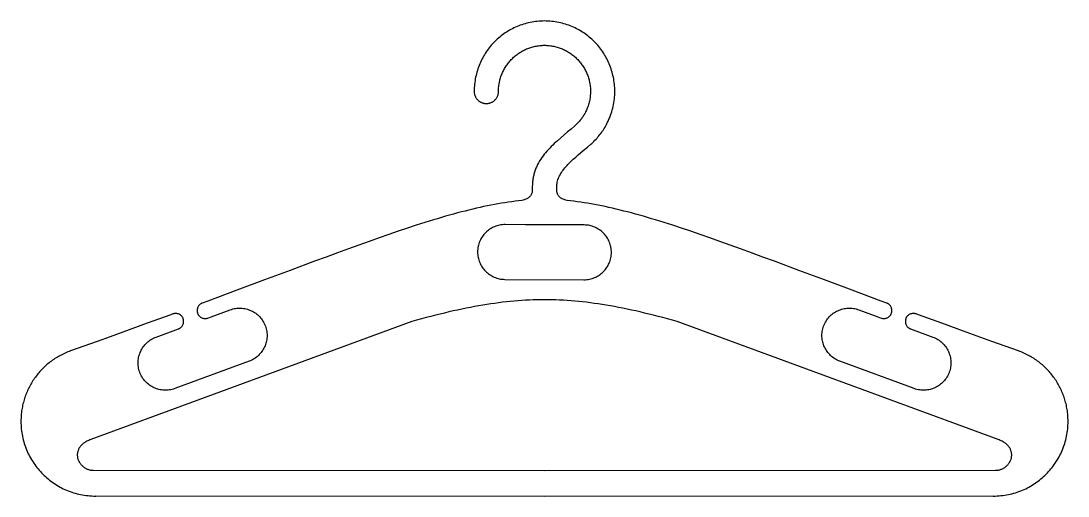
# Model space of a CAD drawing. Extents: x 27 to 2943, y 104 to 2866.
# Drawn here: x 528.3 to 928.3, y 950.3 to 1131.7 of the extents above; entities that cross this region are included whole.
import ezdxf

# ---------------------------------------------------------------- set-up
doc = ezdxf.new("R2010")
doc.units = 0
doc.layers.add('IMPORT_-_HANGER_PACK_EPS', color=18, linetype='CONTINUOUS')

msp = doc.modelspace()

# ---------------------------------------------------------------- linework, layer by layer
at = {"layer": 'IMPORT_-_HANGER_PACK_EPS'}
for points in [[(701.47, 1104.84), (701.47, 1104.6), (701.49, 1104.36), (701.52, 1104.13), (701.56, 1103.9), (701.61, 1103.67), (701.68, 1103.45), (701.75, 1103.24), (701.83, 1103.03), (701.93, 1102.82), (702.03, 1102.62), (702.14, 1102.42), (702.26, 1102.23), (702.39, 1102.05), (702.53, 1101.87), (702.68, 1101.71), (702.83, 1101.54), (702.99, 1101.39), (703.16, 1101.24), (703.34, 1101.1), (703.52, 1100.97), (703.71, 1100.85), (703.91, 1100.74), (704.11, 1100.64), (704.31, 1100.54), (704.53, 1100.46), (704.74, 1100.39), (704.96, 1100.32), (705.19, 1100.27), (705.42, 1100.23), (705.65, 1100.2), (705.89, 1100.18), (706.13, 1100.18), (706.37, 1100.18), (706.6, 1100.2), (706.84, 1100.23), (707.07, 1100.27), (707.29, 1100.32), (707.51, 1100.39), (707.73, 1100.46), (707.94, 1100.54), (708.15, 1100.64), (708.35, 1100.74), (708.55, 1100.85), (708.73, 1100.97), (708.92, 1101.1), (709.09, 1101.24), (709.26, 1101.39), (709.42, 1101.54), (709.58, 1101.71), (709.72, 1101.87), (709.86, 1102.05), (709.99, 1102.23), (710.11, 1102.42), (710.23, 1102.62), (710.33, 1102.82), (710.42, 1103.03), (710.51, 1103.24), (710.58, 1103.45), (710.64, 1103.67), (710.69, 1103.9), (710.74, 1104.13), (710.77, 1104.36), (710.78, 1104.6), (710.79, 1104.84), (710.79, 1104.84), (710.77, 1104.84), (710.78, 1105.29), (710.79, 1105.74), (710.82, 1106.19), (710.86, 1106.63), (710.91, 1107.07), (710.97, 1107.51), (711.05, 1107.94), (711.13, 1108.37), (711.22, 1108.79), (711.33, 1109.22), (711.44, 1109.63), (711.56, 1110.05), (711.7, 1110.46), (711.84, 1110.86), (711.99, 1111.26), (712.16, 1111.66), (712.33, 1112.05), (712.51, 1112.44), (712.7, 1112.82), (712.9, 1113.19), (713.1, 1113.56), (713.32, 1113.93), (713.55, 1114.29), (713.78, 1114.64), (714.02, 1114.99), (714.27, 1115.33), (714.53, 1115.67), (714.79, 1116), (715.07, 1116.32), (715.35, 1116.63), (715.63, 1116.94), (715.93, 1117.25), (716.23, 1117.54), (716.54, 1117.83), (716.86, 1118.11), (717.18, 1118.38), (717.51, 1118.65), (717.84, 1118.9), (718.18, 1119.15), (718.53, 1119.4), (718.89, 1119.63), (719.24, 1119.85), (719.61, 1120.07), (719.98, 1120.28), (720.36, 1120.48), (720.74, 1120.67), (721.12, 1120.85), (721.51, 1121.02), (721.91, 1121.18), (722.31, 1121.33), (722.72, 1121.48), (723.13, 1121.61), (723.54, 1121.73), (723.96, 1121.85), (724.38, 1121.95), (724.81, 1122.05), (725.23, 1122.13), (725.67, 1122.2), (726.1, 1122.26), (726.54, 1122.31), (726.99, 1122.35), (727.43, 1122.38), (727.88, 1122.4), (728.33, 1122.4), (728.33, 1122.39), (728.34, 1122.39), (728.34, 1122.39), (728.34, 1122.4), (728.79, 1122.4), (729.24, 1122.38), (729.68, 1122.35), (730.13, 1122.31), (730.57, 1122.26), (731, 1122.2), (731.44, 1122.13), (731.86, 1122.05), (732.29, 1121.95), (732.71, 1121.85), (733.13, 1121.74), (733.54, 1121.61), (733.95, 1121.48), (734.36, 1121.33), (734.76, 1121.18), (735.16, 1121.02), (735.55, 1120.85), (735.93, 1120.67), (736.31, 1120.48), (736.69, 1120.28), (737.06, 1120.07), (737.43, 1119.85), (737.78, 1119.63), (738.14, 1119.4), (738.49, 1119.15), (738.83, 1118.9), (739.16, 1118.65), (739.49, 1118.38), (739.81, 1118.11), (740.13, 1117.83), (740.44, 1117.54), (740.74, 1117.25), (741.04, 1116.94), (741.32, 1116.63), (741.6, 1116.32), (741.88, 1116), (742.14, 1115.67), (742.4, 1115.33), (742.65, 1114.99), (742.89, 1114.64), (743.12, 1114.29), (743.35, 1113.93), (743.57, 1113.56), (743.77, 1113.19), (743.97, 1112.82), (744.16, 1112.44), (744.34, 1112.05), (744.51, 1111.66), (744.68, 1111.26), (744.83, 1110.86), (744.97, 1110.46), (745.11, 1110.05), (745.23, 1109.63), (745.34, 1109.22), (745.45, 1108.79), (745.54, 1108.37), (745.62, 1107.94), (745.7, 1107.51), (745.76, 1107.07), (745.81, 1106.63), (745.85, 1106.19), (745.88, 1105.74), (745.89, 1105.29), (745.9, 1104.84), (745.88, 1104.84), (745.88, 1104.84), (745.88, 1104.84), (745.9, 1104.84), (745.89, 1104.36), (745.87, 1103.88), (745.84, 1103.41), (745.8, 1102.94), (745.74, 1102.47), (745.67, 1102.01), (745.59, 1101.55), (745.49, 1101.1), (745.39, 1100.65), (745.27, 1100.2), (745.14, 1099.76), (745, 1099.32), (744.85, 1098.88), (744.69, 1098.45), (744.52, 1098.03), (744.34, 1097.61), (744.06, 1097.01), (743.82, 1096.55), (743.65, 1096.23), (743.46, 1095.91), (743.27, 1095.59), (743.07, 1095.28), (742.86, 1094.97), (742.65, 1094.66), (742.43, 1094.36), (742.2, 1094.07), (741.97, 1093.78), (741.73, 1093.49), (741.49, 1093.21), (741.24, 1092.93), (740.98, 1092.66), (740.72, 1092.4), (740.45, 1092.13), (740.17, 1091.88), (740.17, 1091.88), (740.17, 1091.88), (739.98, 1091.7), (738.47, 1090.4), (737.18, 1089.31), (735.87, 1088.2), (734.58, 1087.1), (733.31, 1085.99), (732.7, 1085.44), (732.09, 1084.88), (731.5, 1084.31), (730.92, 1083.74), (730.36, 1083.17), (729.81, 1082.59), (729.27, 1082), (728.76, 1081.4), (728.26, 1080.8), (727.78, 1080.18), (727.32, 1079.55), (726.89, 1078.91), (726.48, 1078.26), (726.09, 1077.59), (725.72, 1076.91), (725.55, 1076.56), (725.38, 1076.21), (725.23, 1075.86), (725.07, 1075.5), (724.93, 1075.14), (724.79, 1074.77), (724.66, 1074.4), (724.54, 1074.02), (724.42, 1073.64), (724.32, 1073.25), (724.22, 1072.86), (724.12, 1072.46), (724.04, 1072.06), (723.96, 1071.65), (723.9, 1071.24), (723.84, 1070.82), (723.79, 1070.4), (723.75, 1069.97), (723.72, 1069.53), (723.69, 1069.09), (723.68, 1068.64), (723.67, 1068.19), (723.67, 1067.35), (723.67, 1067.05), (723.64, 1066.76), (723.61, 1066.49), (723.56, 1066.23), (723.49, 1065.99), (723.42, 1065.76), (723.33, 1065.55), (723.24, 1065.35), (723.13, 1065.16), (723.02, 1064.98), (722.89, 1064.82), (722.76, 1064.66), (722.63, 1064.52), (722.48, 1064.39), (722.33, 1064.27), (722.18, 1064.15), (722.02, 1064.05), (721.86, 1063.95), (721.53, 1063.78), (721.2, 1063.63), (720.87, 1063.51), (720.54, 1063.41), (720.23, 1063.32), (719.67, 1063.17), (718.38, 1063.02), (717.09, 1062.87), (715.8, 1062.7), (714.49, 1062.51), (713.18, 1062.31), (711.86, 1062.09), (710.52, 1061.86), (709.18, 1061.62), (707.83, 1061.36), (706.47, 1061.09), (705.09, 1060.8), (703.71, 1060.5), (702.31, 1060.18), (700.9, 1059.85), (699.47, 1059.5), (698.03, 1059.14), (696.57, 1058.77), (695.1, 1058.38), (693.61, 1057.98), (692.1, 1057.56), (690.58, 1057.12), (689.04, 1056.68), (687.47, 1056.21), (685.89, 1055.74), (684.29, 1055.25), (682.67, 1054.74), (679.36, 1053.68), (675.96, 1052.57), (672.47, 1051.4), (668.88, 1050.17), (665.18, 1048.88), (661.37, 1047.53), (657.45, 1046.13), (653.4, 1044.67), (649.24, 1043.15), (644.94, 1041.57), (640.51, 1039.93), (631.24, 1036.48), (621.36, 1032.8), (610.86, 1028.88), (599.68, 1024.73), (597.62, 1023.98), (597.48, 1023.92), (597.34, 1023.86), (597.2, 1023.79), (597.07, 1023.71), (596.82, 1023.54), (596.6, 1023.35), (596.39, 1023.13), (596.21, 1022.9), (596.05, 1022.66), (595.91, 1022.4), (595.8, 1022.13), (595.72, 1021.85), (595.66, 1021.56), (595.63, 1021.27), (595.63, 1020.97), (595.64, 1020.82), (595.66, 1020.67), (595.69, 1020.52), (595.72, 1020.37), (595.76, 1020.22), (595.81, 1020.07), (595.87, 1019.93), (595.94, 1019.79), (596.01, 1019.65), (596.08, 1019.52), (596.25, 1019.27), (596.45, 1019.05), (596.66, 1018.84), (596.89, 1018.66), (597.13, 1018.5), (597.39, 1018.37), (597.66, 1018.25), (597.95, 1018.17), (598.23, 1018.11), (598.53, 1018.08), (598.82, 1018.08), (598.97, 1018.1), (599.12, 1018.11), (599.27, 1018.14), (599.42, 1018.17), (599.57, 1018.22), (599.72, 1018.27), (600.99, 1018.73), (600.99, 1018.73), (608.29, 1021.41), (608.79, 1021.58), (609.3, 1021.73), (609.82, 1021.85), (610.33, 1021.94), (610.84, 1022), (611.36, 1022.04), (611.87, 1022.05), (612.38, 1022.04), (612.89, 1022), (613.39, 1021.94), (613.89, 1021.85), (614.38, 1021.74), (614.87, 1021.61), (615.35, 1021.46), (615.82, 1021.28), (616.28, 1021.08), (616.73, 1020.86), (617.17, 1020.61), (617.6, 1020.35), (618.01, 1020.07), (618.42, 1019.76), (618.81, 1019.44), (619.18, 1019.1), (619.54, 1018.73), (619.88, 1018.35), (620.2, 1017.96), (620.5, 1017.54), (620.79, 1017.11), (621.05, 1016.66), (621.29, 1016.19), (621.51, 1015.71), (621.71, 1015.21), (621.88, 1014.7), (622.03, 1014.19), (622.15, 1013.68), (622.24, 1013.16), (622.3, 1012.65), (622.34, 1012.14), (622.35, 1011.62), (622.34, 1011.11), (622.3, 1010.61), (622.24, 1010.1), (622.16, 1009.6), (622.05, 1009.11), (621.91, 1008.63), (621.76, 1008.15), (621.58, 1007.68), (621.38, 1007.22), (621.16, 1006.76), (620.92, 1006.32), (620.65, 1005.9), (620.37, 1005.48), (620.06, 1005.08), (619.74, 1004.69), (619.4, 1004.32), (619.04, 1003.96), (618.66, 1003.62), (618.26, 1003.3), (617.84, 1002.99), (617.41, 1002.71), (616.96, 1002.44), (616.49, 1002.2), (616.01, 1001.98), (615.51, 1001.78), (587.16, 991.35), (586.65, 991.17), (586.14, 991.03), (585.63, 990.91), (585.12, 990.82), (584.6, 990.76), (584.09, 990.72), (583.58, 990.71), (583.07, 990.72), (582.56, 990.76), (582.06, 990.82), (581.56, 990.9), (581.07, 991.01), (580.58, 991.15), (580.1, 991.3), (579.63, 991.48), (579.17, 991.68), (578.72, 991.9), (578.28, 992.14), (577.85, 992.41), (577.43, 992.69), (577.03, 992.99), (576.64, 993.32), (576.27, 993.66), (575.91, 994.02), (575.57, 994.4), (575.25, 994.8), (574.95, 995.22), (574.66, 995.65), (574.4, 996.1), (574.15, 996.57), (573.93, 997.05), (573.73, 997.55), (573.56, 998.06), (573.42, 998.57), (573.3, 999.08), (573.21, 999.59), (573.15, 1000.11), (573.11, 1000.62), (573.09, 1001.13), (573.11, 1001.64), (573.14, 1002.15), (573.21, 1002.65), (573.29, 1003.15), (573.4, 1003.65), (573.53, 1004.13), (573.69, 1004.61), (573.87, 1005.08), (574.07, 1005.54), (574.29, 1005.99), (574.53, 1006.43), (574.79, 1006.86), (575.08, 1007.28), (575.38, 1007.68), (575.71, 1008.07), (576.05, 1008.44), (576.41, 1008.8), (576.79, 1009.14), (577.19, 1009.46), (577.61, 1009.77), (578.04, 1010.05), (578.49, 1010.31), (578.96, 1010.56), (579.44, 1010.78), (579.94, 1010.98), (588.5, 1014.12), (588.65, 1014.18), (588.79, 1014.24), (588.92, 1014.31), (589.06, 1014.39), (589.3, 1014.56), (589.53, 1014.75), (589.73, 1014.97), (589.92, 1015.2), (590.08, 1015.44), (590.21, 1015.7), (590.32, 1015.97), (590.41, 1016.25), (590.46, 1016.54), (590.49, 1016.83), (590.49, 1017.13), (590.48, 1017.28), (590.46, 1017.43), (590.44, 1017.58), (590.4, 1017.73), (590.36, 1017.88), (590.31, 1018.03), (590.25, 1018.17), (590.19, 1018.31), (590.12, 1018.45), (590.04, 1018.58), (589.87, 1018.82), (589.68, 1019.05), (589.47, 1019.26), (589.24, 1019.44), (588.99, 1019.6), (588.73, 1019.73), (588.46, 1019.84), (588.18, 1019.93), (587.89, 1019.99), (587.6, 1020.01), (587.3, 1020.01), (587.15, 1020), (587, 1019.98), (586.85, 1019.96), (586.7, 1019.92), (586.55, 1019.88), (586.41, 1019.83), (585.53, 1019.51), (585.53, 1019.52), (576.57, 1016.25), (567.21, 1012.86), (562.38, 1011.12), (557.45, 1009.36), (552.41, 1007.56), (547.26, 1005.73), (547.23, 1005.7), (546.71, 1005.51), (546.19, 1005.31), (545.68, 1005.09), (545.17, 1004.87), (544.67, 1004.64), (544.17, 1004.4), (543.68, 1004.14), (543.2, 1003.89), (542.72, 1003.62), (542.24, 1003.34), (541.77, 1003.05), (541.31, 1002.76), (540.86, 1002.46), (540.41, 1002.15), (539.96, 1001.83), (539.53, 1001.5), (539.1, 1001.16), (538.67, 1000.82), (538.26, 1000.47), (537.85, 1000.11), (537.45, 999.74), (537.05, 999.37), (536.66, 998.99), (536.28, 998.6), (535.91, 998.21), (535.55, 997.8), (535.19, 997.39), (534.84, 996.98), (534.5, 996.56), (534.17, 996.13), (533.84, 995.69), (533.52, 995.25), (533.22, 994.81), (532.93, 994.37), (532.64, 993.91), (532.36, 993.46), (532.09, 993), (531.83, 992.53), (531.58, 992.06), (531.33, 991.58), (531.1, 991.1), (530.87, 990.61), (530.65, 990.12), (530.45, 989.62), (530.25, 989.12), (530.06, 988.61), (529.87, 988.1), (529.7, 987.59), (529.54, 987.07), (529.39, 986.55), (529.25, 986.02), (529.11, 985.49), (528.99, 984.95), (528.88, 984.42), (528.78, 983.87), (528.69, 983.33), (528.6, 982.78), (528.53, 982.23), (528.47, 981.67), (528.42, 981.12), (528.38, 980.56), (528.36, 979.99), (528.34, 979.43), (528.33, 978.86), (528.34, 978.12), (528.37, 977.39), (528.42, 976.66), (528.48, 975.94), (528.56, 975.22), (528.66, 974.51), (528.78, 973.8), (528.92, 973.1), (529.07, 972.41), (529.23, 971.72), (529.42, 971.04), (529.62, 970.37), (529.84, 969.7), (530.07, 969.04), (530.32, 968.39), (530.58, 967.74), (530.86, 967.11), (531.15, 966.48), (531.46, 965.86), (531.78, 965.25), (532.12, 964.64), (532.47, 964.05), (532.83, 963.47), (533.21, 962.89), (533.6, 962.33), (534.01, 961.77), (534.43, 961.23), (534.86, 960.69), (535.3, 960.17), (535.75, 959.66), (536.22, 959.15), (536.7, 958.66), (537.19, 958.19), (537.69, 957.72), (538.21, 957.26), (538.73, 956.82), (539.26, 956.39), (539.81, 955.97), (540.36, 955.57), (540.93, 955.18), (541.5, 954.8), (542.09, 954.43), (542.68, 954.08), (543.28, 953.75), (543.89, 953.42), (544.51, 953.11), (545.14, 952.82), (545.78, 952.54), (546.42, 952.28), (547.08, 952.03), (547.74, 951.8), (548.4, 951.58), (549.08, 951.38), (549.76, 951.2), (550.44, 951.03), (551.14, 950.88), (551.84, 950.74), (552.54, 950.63), (553.26, 950.53), (553.97, 950.45), (554.7, 950.38), (555.42, 950.34), (556.16, 950.31), (556.89, 950.3), (556.95, 950.32), (728.33, 950.3), (899.72, 950.32), (899.78, 950.3), (900.51, 950.31), (901.25, 950.34), (901.97, 950.38), (902.7, 950.45), (903.41, 950.53), (904.12, 950.63), (904.83, 950.74), (905.53, 950.88), (906.22, 951.03), (906.91, 951.2), (907.59, 951.38), (908.27, 951.58), (908.93, 951.8), (909.59, 952.03), (910.25, 952.28), (910.89, 952.54), (911.53, 952.82), (912.16, 953.11), (912.78, 953.42), (913.39, 953.75), (913.99, 954.08), (914.58, 954.43), (915.17, 954.8), (915.74, 955.18), (916.31, 955.57), (916.86, 955.97), (917.41, 956.39), (917.94, 956.82), (918.46, 957.26), (918.98, 957.72), (919.48, 958.19), (919.97, 958.66), (920.45, 959.15), (920.91, 959.66), (921.37, 960.17), (921.81, 960.69), (922.24, 961.23), (922.66, 961.77), (923.06, 962.33), (923.46, 962.89), (923.83, 963.47), (924.2, 964.05), (924.55, 964.64), (924.89, 965.25), (925.21, 965.86), (925.52, 966.48), (925.81, 967.11), (926.09, 967.74), (926.35, 968.39), (926.6, 969.04), (926.83, 969.7), (927.05, 970.37), (927.25, 971.04), (927.44, 971.72), (927.6, 972.41), (927.75, 973.1), (927.89, 973.8), (928.01, 974.51), (928.11, 975.22), (928.19, 975.94), (928.25, 976.66), (928.3, 977.39), (928.33, 978.12), (928.33, 978.86), (928.33, 979.43), (928.31, 979.99), (928.28, 980.56), (928.25, 981.12), (928.2, 981.67), (928.14, 982.23), (928.07, 982.78), (927.98, 983.33), (927.89, 983.87), (927.79, 984.42), (927.68, 984.95), (927.55, 985.49), (927.42, 986.02), (927.28, 986.55), (927.13, 987.07), (926.97, 987.59), (926.79, 988.1), (926.61, 988.61), (926.42, 989.12), (926.22, 989.62), (926.02, 990.12), (925.8, 990.61), (925.57, 991.1), (925.34, 991.58), (925.09, 992.06), (924.84, 992.53), (924.58, 993), (924.31, 993.46), (924.03, 993.91), (923.74, 994.37), (923.45, 994.81), (923.14, 995.25), (922.83, 995.69), (922.5, 996.13), (922.17, 996.56), (921.83, 996.98), (921.48, 997.39), (921.12, 997.8), (920.76, 998.21), (920.38, 998.6), (920, 998.99), (919.62, 999.37), (919.22, 999.74), (918.82, 1000.11), (918.41, 1000.47), (917.99, 1000.82), (917.57, 1001.16), (917.14, 1001.5), (916.71, 1001.83), (916.26, 1002.15), (915.81, 1002.46), (915.36, 1002.76), (914.9, 1003.05), (914.43, 1003.34), (913.95, 1003.62), (913.47, 1003.89), (912.99, 1004.14), (912.5, 1004.4), (912, 1004.64), (911.5, 1004.87), (910.99, 1005.09), (910.48, 1005.31), (909.96, 1005.51), (909.44, 1005.7), (909.41, 1005.73), (904.26, 1007.56), (899.22, 1009.36), (889.46, 1012.86), (880.1, 1016.25), (871.14, 1019.52), (871.14, 1019.51), (870.26, 1019.83), (870.12, 1019.88), (869.97, 1019.92), (869.82, 1019.96), (869.67, 1019.98), (869.37, 1020.01), (869.07, 1020.01), (868.78, 1019.99), (868.49, 1019.93), (868.21, 1019.84), (867.94, 1019.73), (867.68, 1019.6), (867.43, 1019.44), (867.2, 1019.26), (866.99, 1019.05), (866.8, 1018.82), (866.71, 1018.7), (866.63, 1018.58), (866.55, 1018.45), (866.48, 1018.31), (866.42, 1018.17), (866.36, 1018.03), (866.31, 1017.88), (866.27, 1017.73), (866.23, 1017.58), (866.21, 1017.43), (866.18, 1017.13), (866.18, 1016.83), (866.21, 1016.54), (866.26, 1016.25), (866.35, 1015.97), (866.46, 1015.7), (866.59, 1015.44), (866.75, 1015.2), (866.93, 1014.97), (867.14, 1014.75), (867.37, 1014.56), (867.49, 1014.47), (867.61, 1014.39), (867.75, 1014.31), (867.88, 1014.24), (868.02, 1014.18), (868.17, 1014.12), (876.73, 1010.98), (877.23, 1010.78), (877.71, 1010.56), (878.18, 1010.31), (878.63, 1010.05), (879.06, 1009.77), (879.48, 1009.46), (879.88, 1009.14), (880.26, 1008.8), (880.62, 1008.44), (880.96, 1008.07), (881.29, 1007.68), (881.59, 1007.28), (881.88, 1006.86), (882.14, 1006.43), (882.38, 1005.99), (882.6, 1005.54), (882.8, 1005.08), (882.98, 1004.61), (883.14, 1004.13), (883.27, 1003.65), (883.38, 1003.15), (883.46, 1002.65), (883.53, 1002.15), (883.56, 1001.64), (883.58, 1001.13), (883.56, 1000.62), (883.52, 1000.11), (883.46, 999.59), (883.37, 999.08), (883.25, 998.57), (883.11, 998.06), (882.93, 997.55), (882.74, 997.05), (882.52, 996.57), (882.27, 996.1), (882.01, 995.65), (881.72, 995.22), (881.42, 994.8), (881.1, 994.4), (880.76, 994.02), (880.4, 993.66), (880.03, 993.32), (879.64, 992.99), (879.24, 992.69), (878.82, 992.41), (878.39, 992.14), (877.95, 991.9), (877.5, 991.68), (877.04, 991.48), (876.57, 991.3), (876.09, 991.15), (875.6, 991.01), (875.11, 990.9), (874.61, 990.82), (874.11, 990.76), (873.6, 990.72), (873.09, 990.71), (872.58, 990.72), (872.07, 990.76), (871.55, 990.82), (871.04, 990.91), (870.53, 991.03), (870.02, 991.17), (869.51, 991.35), (841.16, 1001.78), (840.66, 1001.98), (840.18, 1002.2), (839.71, 1002.44), (839.26, 1002.71), (838.83, 1002.99), (838.41, 1003.3), (838.01, 1003.62), (837.63, 1003.96), (837.27, 1004.32), (836.93, 1004.69), (836.6, 1005.08), (836.3, 1005.48), (836.02, 1005.9), (835.75, 1006.32), (835.51, 1006.76), (835.29, 1007.22), (835.09, 1007.68), (834.91, 1008.15), (834.76, 1008.63), (834.62, 1009.11), (834.51, 1009.6), (834.43, 1010.1), (834.37, 1010.61), (834.33, 1011.11), (834.32, 1011.62), (834.33, 1012.14), (834.37, 1012.65), (834.43, 1013.16), (834.52, 1013.68), (834.64, 1014.19), (834.78, 1014.7), (834.96, 1015.21), (835.15, 1015.71), (835.38, 1016.19), (835.62, 1016.66), (835.88, 1017.11), (836.17, 1017.54), (836.47, 1017.96), (836.79, 1018.35), (837.13, 1018.73), (837.49, 1019.1), (837.86, 1019.44), (838.25, 1019.76), (838.66, 1020.07), (839.07, 1020.35), (839.5, 1020.61), (839.94, 1020.86), (840.39, 1021.08), (840.85, 1021.28), (841.32, 1021.46), (841.8, 1021.61), (842.29, 1021.74), (842.78, 1021.85), (843.28, 1021.94), (843.78, 1022), (844.29, 1022.04), (844.8, 1022.05), (845.31, 1022.04), (845.82, 1022), (846.34, 1021.94), (846.85, 1021.85), (847.37, 1021.73), (847.88, 1021.58), (848.38, 1021.41), (855.68, 1018.73), (855.68, 1018.73), (856.95, 1018.27), (857.1, 1018.22), (857.25, 1018.17), (857.4, 1018.14), (857.55, 1018.11), (857.84, 1018.08), (858.14, 1018.08), (858.44, 1018.11), (858.72, 1018.17), (859, 1018.25), (859.28, 1018.37), (859.53, 1018.5), (859.78, 1018.66), (860.01, 1018.84), (860.22, 1019.05), (860.41, 1019.27), (860.5, 1019.4), (860.59, 1019.52), (860.66, 1019.65), (860.73, 1019.79), (860.8, 1019.93), (860.85, 1020.07), (860.9, 1020.22), (860.95, 1020.37), (860.98, 1020.52), (861.01, 1020.67), (861.04, 1020.97), (861.04, 1021.27), (861.01, 1021.56), (860.95, 1021.85), (860.87, 1022.13), (860.76, 1022.4), (860.62, 1022.66), (860.46, 1022.9), (860.28, 1023.13), (860.07, 1023.35), (859.85, 1023.54), (859.73, 1023.63), (859.6, 1023.71), (859.47, 1023.79), (859.33, 1023.86), (859.19, 1023.92), (859.05, 1023.98), (856.99, 1024.73), (845.81, 1028.88), (835.31, 1032.8), (825.43, 1036.48), (816.16, 1039.93), (811.73, 1041.57), (807.43, 1043.15), (803.26, 1044.67), (799.22, 1046.13), (795.3, 1047.53), (791.49, 1048.88), (787.79, 1050.17), (784.2, 1051.4), (780.71, 1052.57), (777.31, 1053.68), (774, 1054.74), (772.38, 1055.25), (770.78, 1055.74), (769.2, 1056.21), (767.63, 1056.68), (766.09, 1057.12), (764.57, 1057.56), (763.06, 1057.98), (761.57, 1058.38), (760.1, 1058.77), (758.64, 1059.14), (757.2, 1059.5), (755.77, 1059.85), (754.36, 1060.18), (752.96, 1060.5), (751.57, 1060.8), (750.2, 1061.09), (748.84, 1061.36), (747.49, 1061.62), (746.15, 1061.86), (744.81, 1062.09), (743.49, 1062.31), (742.18, 1062.51), (740.87, 1062.7), (739.58, 1062.87), (738.29, 1063.02), (737, 1063.17), (736.44, 1063.32), (736.13, 1063.41), (735.8, 1063.51), (735.47, 1063.63), (735.14, 1063.78), (734.81, 1063.95), (734.65, 1064.05), (734.49, 1064.15), (734.34, 1064.27), (734.19, 1064.39), (734.04, 1064.52), (733.91, 1064.66), (733.78, 1064.82), (733.65, 1064.98), (733.54, 1065.16), (733.43, 1065.35), (733.33, 1065.55), (733.25, 1065.76), (733.17, 1065.99), (733.11, 1066.23), (733.06, 1066.49), (733.03, 1066.76), (733, 1067.05), (733, 1067.35), (733, 1068.19), (733.01, 1068.7), (733.05, 1069.2), (733.12, 1069.69), (733.21, 1070.18), (733.33, 1070.66), (733.48, 1071.13), (733.65, 1071.6), (733.84, 1072.06), (734.05, 1072.52), (734.28, 1072.97), (734.54, 1073.41), (734.81, 1073.85), (735.1, 1074.29), (735.41, 1074.72), (735.74, 1075.15), (736.08, 1075.58), (736.44, 1076), (736.82, 1076.42), (737.21, 1076.84), (737.61, 1077.25), (738.02, 1077.67), (738.45, 1078.08), (739.33, 1078.9), (740.25, 1079.73), (741.19, 1080.55), (743.15, 1082.21), (744.71, 1083.52), (746.08, 1084.69), (746.36, 1084.92), (746.36, 1084.92), (746.36, 1084.93), (746.4, 1084.96), (746.81, 1085.35), (747.22, 1085.74), (747.62, 1086.15), (748.02, 1086.56), (748.4, 1086.99), (748.77, 1087.42), (749.14, 1087.86), (749.5, 1088.31), (749.85, 1088.77), (750.19, 1089.23), (750.51, 1089.7), (750.83, 1090.18), (751.15, 1090.67), (751.45, 1091.17), (751.74, 1091.67), (752.02, 1092.18), (752.46, 1093.04), (752.65, 1093.43), (752.82, 1093.79), (753.1, 1094.42), (753.36, 1095.07), (753.6, 1095.72), (753.83, 1096.38), (754.04, 1097.04), (754.24, 1097.72), (754.41, 1098.4), (754.57, 1099.09), (754.71, 1099.79), (754.84, 1100.49), (754.94, 1101.2), (755.03, 1101.92), (755.1, 1102.64), (755.15, 1103.37), (755.17, 1104.1), (755.18, 1104.84), (755.2, 1104.84), (755.2, 1104.84), (755.2, 1104.84), (755.18, 1104.84), (755.18, 1105.54), (755.15, 1106.23), (755.11, 1106.91), (755.05, 1107.59), (754.97, 1108.27), (754.88, 1108.94), (754.77, 1109.6), (754.64, 1110.26), (754.5, 1110.91), (754.34, 1111.56), (754.17, 1112.2), (753.98, 1112.84), (753.78, 1113.46), (753.56, 1114.09), (753.32, 1114.7), (753.08, 1115.31), (752.82, 1115.9), (752.54, 1116.5), (752.25, 1117.08), (751.95, 1117.65), (751.63, 1118.22), (751.3, 1118.78), (750.96, 1119.33), (750.61, 1119.87), (750.24, 1120.4), (749.86, 1120.92), (749.47, 1121.43), (749.06, 1121.93), (748.65, 1122.42), (748.22, 1122.91), (747.78, 1123.38), (747.33, 1123.84), (746.87, 1124.29), (746.4, 1124.72), (745.92, 1125.15), (745.43, 1125.57), (744.93, 1125.97), (744.41, 1126.36), (743.89, 1126.74), (743.36, 1127.11), (742.82, 1127.47), (742.27, 1127.81), (741.72, 1128.14), (741.15, 1128.45), (740.57, 1128.76), (739.99, 1129.05), (739.4, 1129.32), (738.8, 1129.58), (738.19, 1129.83), (737.58, 1130.06), (736.96, 1130.28), (736.33, 1130.48), (735.7, 1130.67), (735.06, 1130.85), (734.41, 1131), (733.76, 1131.14), (733.1, 1131.27), (732.43, 1131.38), (731.76, 1131.47), (731.09, 1131.55), (730.4, 1131.61), (729.72, 1131.65), (729.03, 1131.68), (728.34, 1131.69), (728.34, 1131.71), (728.33, 1131.71), (728.33, 1131.71), (728.33, 1131.69), (727.64, 1131.68), (726.95, 1131.65), (726.26, 1131.61), (725.58, 1131.55), (724.91, 1131.47), (724.24, 1131.38), (723.57, 1131.27), (722.91, 1131.14), (722.26, 1131), (721.61, 1130.85), (720.97, 1130.67), (720.34, 1130.48), (719.71, 1130.28), (719.09, 1130.06), (718.47, 1129.83), (717.87, 1129.58), (717.27, 1129.32), (716.68, 1129.05), (716.09, 1128.76), (715.52, 1128.45), (714.95, 1128.14), (714.4, 1127.81), (713.85, 1127.47), (713.31, 1127.11), (712.78, 1126.74), (712.25, 1126.36), (711.74, 1125.97), (711.24, 1125.57), (710.75, 1125.15), (710.27, 1124.73), (709.8, 1124.29), (709.34, 1123.84), (708.89, 1123.38), (708.45, 1122.91), (708.02, 1122.42), (707.61, 1121.93), (707.2, 1121.43), (706.81, 1120.92), (706.43, 1120.4), (706.06, 1119.87), (705.71, 1119.33), (705.37, 1118.78), (705.04, 1118.22), (704.72, 1117.65), (704.42, 1117.08), (704.13, 1116.5), (703.85, 1115.9), (703.59, 1115.31), (703.34, 1114.7), (703.11, 1114.09), (702.89, 1113.46), (702.69, 1112.84), (702.5, 1112.2), (702.33, 1111.56), (702.17, 1110.91), (702.03, 1110.26), (701.9, 1109.6), (701.79, 1108.94), (701.7, 1108.27), (701.62, 1107.59), (701.56, 1106.91), (701.52, 1106.22), (701.49, 1105.53), (701.48, 1104.84), (701.47, 1104.84), (701.47, 1104.84)], [(713.18, 1033.04), (743.39, 1032.89), (743.92, 1032.9), (744.45, 1032.94), (744.98, 1033), (745.49, 1033.09), (745.99, 1033.21), (746.49, 1033.35), (746.98, 1033.51), (747.45, 1033.69), (747.92, 1033.9), (748.37, 1034.13), (748.81, 1034.38), (749.23, 1034.65), (749.64, 1034.94), (750.04, 1035.25), (750.42, 1035.58), (750.79, 1035.92), (751.14, 1036.29), (751.47, 1036.66), (751.78, 1037.06), (752.08, 1037.47), (752.35, 1037.89), (752.61, 1038.33), (752.84, 1038.78), (753.05, 1039.24), (753.24, 1039.71), (753.41, 1040.2), (753.55, 1040.69), (753.67, 1041.2), (753.77, 1041.71), (753.84, 1042.23), (753.88, 1042.76), (753.9, 1043.3), (753.89, 1043.83), (753.85, 1044.36), (753.78, 1044.88), (753.69, 1045.4), (753.58, 1045.9), (753.44, 1046.4), (753.28, 1046.89), (753.09, 1047.36), (752.88, 1047.82), (752.65, 1048.28), (752.4, 1048.72), (752.13, 1049.14), (751.84, 1049.55), (751.53, 1049.95), (751.21, 1050.33), (750.86, 1050.7), (750.5, 1051.05), (750.12, 1051.38), (749.73, 1051.69), (749.32, 1051.98), (748.89, 1052.26), (748.46, 1052.51), (748.01, 1052.75), (747.55, 1052.96), (747.07, 1053.15), (746.59, 1053.32), (746.09, 1053.46), (745.59, 1053.58), (745.08, 1053.68), (744.56, 1053.75), (744.03, 1053.79), (743.49, 1053.81), (735.72, 1053.84), (721.11, 1053.92), (713.28, 1053.95), (712.75, 1053.94), (712.22, 1053.9), (711.7, 1053.84), (711.18, 1053.75), (710.68, 1053.64), (710.18, 1053.5), (709.69, 1053.33), (709.22, 1053.15), (708.75, 1052.94), (708.3, 1052.71), (707.86, 1052.46), (707.44, 1052.19), (707.03, 1051.9), (706.63, 1051.59), (706.25, 1051.26), (705.88, 1050.92), (705.53, 1050.56), (705.2, 1050.18), (704.89, 1049.78), (704.59, 1049.37), (704.32, 1048.95), (704.06, 1048.51), (703.83, 1048.07), (703.62, 1047.6), (703.43, 1047.13), (703.26, 1046.65), (703.12, 1046.15), (703, 1045.65), (702.9, 1045.13), (702.83, 1044.61), (702.79, 1044.08), (702.77, 1043.55), (702.78, 1043.01), (702.82, 1042.48), (702.89, 1041.96), (702.98, 1041.44), (703.09, 1040.94), (703.23, 1040.44), (703.39, 1039.96), (703.58, 1039.48), (703.79, 1039.02), (704.02, 1038.57), (704.27, 1038.13), (704.54, 1037.7), (704.83, 1037.29), (705.14, 1036.89), (705.46, 1036.51), (705.81, 1036.15), (706.17, 1035.8), (706.55, 1035.47), (706.94, 1035.15), (707.35, 1034.86), (707.78, 1034.58), (708.21, 1034.33), (708.66, 1034.09), (709.12, 1033.88), (709.6, 1033.69), (710.08, 1033.52), (710.58, 1033.38), (711.08, 1033.26), (711.59, 1033.17), (712.11, 1033.1), (712.64, 1033.05)], [(677.64, 1016.95), (554.99, 971.86), (554.59, 971.71), (554.21, 971.54), (553.85, 971.38), (553.5, 971.2), (553.17, 971.02), (552.86, 970.83), (552.57, 970.64), (552.29, 970.44), (552.03, 970.23), (551.78, 970.02), (551.55, 969.81), (551.34, 969.59), (551.14, 969.37), (550.96, 969.14), (550.79, 968.91), (550.64, 968.68), (550.5, 968.44), (550.37, 968.2), (550.26, 967.96), (550.17, 967.72), (550.08, 967.48), (550.01, 967.24), (549.96, 966.99), (549.91, 966.75), (549.88, 966.5), (549.86, 966.25), (549.86, 966.01), (549.86, 965.76), (549.88, 965.52), (549.91, 965.28), (549.95, 965.04), (550, 964.8), (550.06, 964.57), (550.13, 964.33), (550.21, 964.1), (550.31, 963.88), (550.41, 963.65), (550.52, 963.43), (550.64, 963.22), (550.77, 963.01), (550.91, 962.8), (551.06, 962.6), (551.21, 962.41), (551.38, 962.22), (551.55, 962.04), (551.73, 961.86), (551.92, 961.69), (552.11, 961.53), (552.31, 961.37), (552.52, 961.22), (552.73, 961.08), (552.96, 960.95), (553.18, 960.83), (553.42, 960.72), (553.65, 960.61), (553.9, 960.52), (554.15, 960.43), (554.4, 960.36), (554.66, 960.3), (554.92, 960.24), (555.19, 960.2), (555.46, 960.17), (555.73, 960.15), (556.01, 960.15), (728.33, 960.09), (900.66, 960.15), (900.94, 960.15), (901.21, 960.17), (901.48, 960.2), (901.75, 960.24), (902.01, 960.3), (902.27, 960.36), (902.52, 960.43), (902.77, 960.52), (903.02, 960.61), (903.25, 960.72), (903.49, 960.83), (903.71, 960.95), (903.93, 961.08), (904.15, 961.22), (904.36, 961.37), (904.56, 961.53), (904.75, 961.69), (904.94, 961.86), (905.12, 962.04), (905.29, 962.22), (905.46, 962.41), (905.61, 962.6), (905.76, 962.8), (905.9, 963.01), (906.03, 963.22), (906.15, 963.43), (906.26, 963.65), (906.36, 963.88), (906.46, 964.1), (906.54, 964.33), (906.61, 964.57), (906.67, 964.8), (906.72, 965.04), (906.76, 965.28), (906.79, 965.52), (906.81, 965.76), (906.81, 966.01), (906.81, 966.25), (906.79, 966.5), (906.76, 966.75), (906.71, 966.99), (906.66, 967.24), (906.59, 967.48), (906.5, 967.72), (906.41, 967.96), (906.3, 968.2), (906.17, 968.44), (906.03, 968.68), (905.88, 968.91), (905.71, 969.14), (905.53, 969.37), (905.33, 969.59), (905.12, 969.81), (904.89, 970.02), (904.64, 970.23), (904.38, 970.44), (904.1, 970.64), (903.81, 970.83), (903.49, 971.02), (903.17, 971.2), (902.82, 971.38), (902.46, 971.54), (902.07, 971.71), (901.68, 971.86), (779.03, 1016.95), (777.17, 1017.46), (775.33, 1017.96), (773.53, 1018.43), (771.74, 1018.9), (769.98, 1019.34), (768.25, 1019.77), (766.53, 1020.18), (764.84, 1020.58), (763.17, 1020.96), (761.51, 1021.33), (759.88, 1021.67), (758.26, 1022.01), (756.66, 1022.32), (755.08, 1022.62), (753.51, 1022.91), (751.95, 1023.17), (750.41, 1023.42), (748.88, 1023.66), (747.36, 1023.88), (745.86, 1024.08), (744.36, 1024.27), (742.88, 1024.44), (741.4, 1024.59), (739.93, 1024.73), (738.46, 1024.85), (737, 1024.96), (735.55, 1025.05), (734.1, 1025.12), (732.66, 1025.17), (731.22, 1025.22), (729.77, 1025.24), (728.33, 1025.25), (726.89, 1025.24), (725.45, 1025.22), (724.01, 1025.17), (722.57, 1025.12), (721.12, 1025.05), (719.66, 1024.96), (718.21, 1024.85), (716.74, 1024.73), (715.27, 1024.59), (713.79, 1024.44), (712.31, 1024.27), (710.81, 1024.08), (709.31, 1023.88), (707.79, 1023.66), (706.26, 1023.42), (704.72, 1023.17), (703.16, 1022.91), (701.59, 1022.62), (700.01, 1022.32), (698.41, 1022.01), (696.79, 1021.67), (695.16, 1021.33), (693.5, 1020.96), (691.83, 1020.58), (690.14, 1020.18), (688.42, 1019.77), (686.68, 1019.34), (684.93, 1018.9), (683.14, 1018.43), (681.33, 1017.96), (679.5, 1017.46), (677.64, 1016.95)]]:
    msp.add_lwpolyline(points, close=True, dxfattribs=at)

doc.saveas('drawing.dxf')
